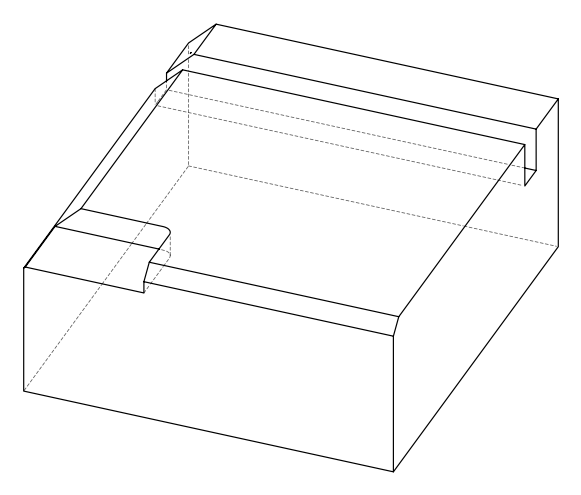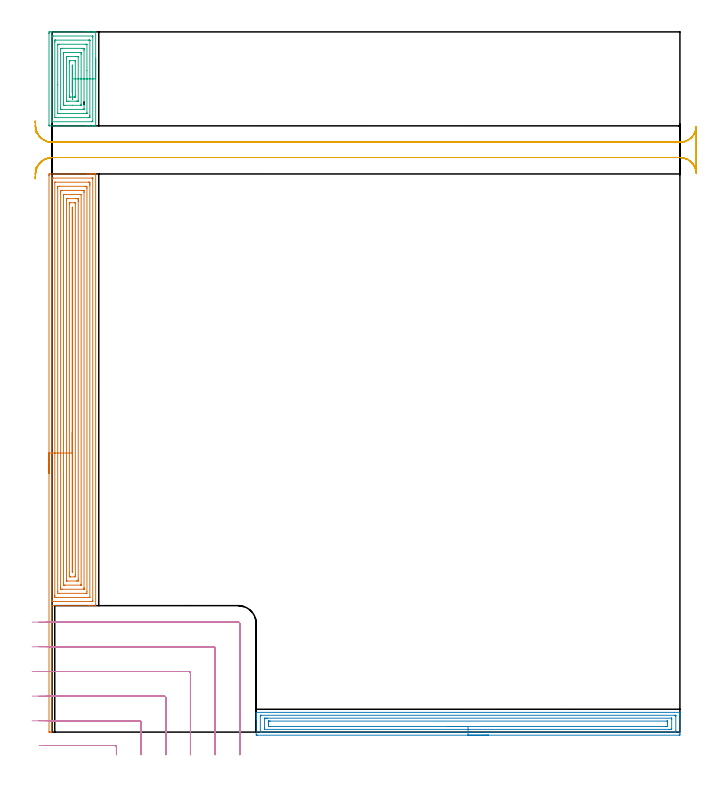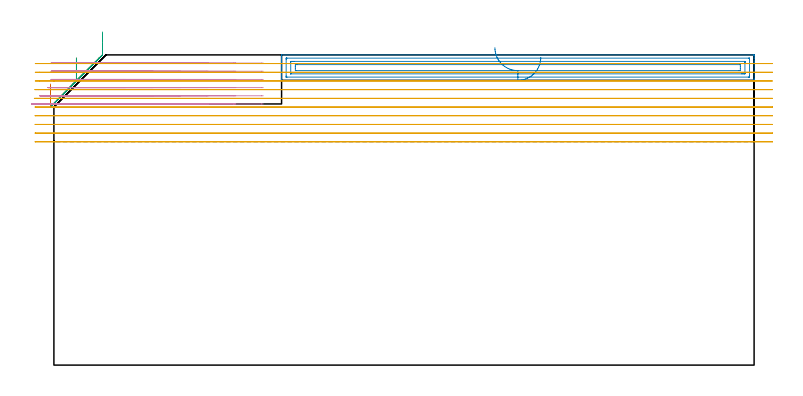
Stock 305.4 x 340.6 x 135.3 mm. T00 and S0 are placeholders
(PLAN: 5 operations, 1 tool changes, 47.9 min)
(1 AREA_MILL | FG_CHAMFER_SURFACE | UGT0205_001 | 15.81 min | 67532 mm3)
(2 AREA_MILL_1 | FG_CHAMFER_SURFACE_1 | UGT0205_001 | 6.86 min | 13083 mm3)
(3 AREA_MILL_2 | FG_CHAMFER_SURFACE_2 | UGT0205_001 | 3.48 min | 13871 mm3)
(4 MILL_CORNER_NOTCH_RECTANGULAR | CORNER_NOTCH_RECTANGULAR | NXT0201_012 | Follow Part, ap 4, ae 75% | 7.96 min | 118675 mm3)
(5 MILL_RECTANGULAR_SLOT | SLOT_RECTANGULAR | NXT0201_012 | Follow Part, ap 4, ae 75% | 13.82 min | 266671 mm3)
(TOOL UGT0205_001 | Chamfer Mill 20 x 3 x 45 deg. | D20 FL50 Z2)
(TOOL NXT0201_012 | ENDMILL 16mm [2P460-1600-NA 1630] | D16 FL38 Z6)
(OP 1 AREA_MILL)
G17 G21 G94 G90
T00 M6
G54
G17 G0 G90 X-1.5 Y125.75 S1061 M3
G43 Z145.3 H0
Z122.6
G94 G1 Y125.788 Z121.728 F250.
Y125.902 Z120.863
Y126.091 Z120.012
Y126.353 Z119.18
Y126.687 Z118.374
Y127.09 Z117.6
Y127.558 Z116.864
Y128.09 Z116.172
Y128.679 Z115.529
Y129.322 Z114.94
Y130.014 Z114.408
Y130.75 Z113.94
Y131.524 Z113.537
Y132.33 Z113.203
Y133.162 Z112.941
Y134.014 Z112.752
Y134.878 Z112.638
Y135.75 Z112.6
Y270.631
X-1.498 Y270.9 Z112.602
X-1.492 Y271.493 Z112.606
X-1.473 Y271.496 Z112.624
X-0.876 Y271.5 Z113.221
X17.293 Z131.388
X17.894 Z131.988
X18.479 Z132.576
X18.788 Z132.884
X19.373 Z133.469
X19.682 Z133.777
X20.3 Z134.399
X20.769 Z134.868
X21.141 Y271.493 Z135.233
X21.198 Y271.49 Z135.288
X21.2 Y271.346 Z135.3
Y61.708
Y61.529 Z135.293
X21.197 Y61.51 Z135.289
X21.181 Y61.5 Z135.273
X19.266 Z133.363
X17.894 Z131.99
X-0.2 Z113.9
X-0.199 Y61.261 Z113.899
X-0.2 Y60.64 Z113.9
X-0.199 Y60.614 Z113.895
X-0.2 Y60.613
Y60.535 Z113.9
Y0.154
X-0.202 Y0.01 Z113.889
X-0.276 Y0.007 Z113.816
X-0.667 Y0. Z113.432
X-1.152 Z112.947
X-1.492 Y0.01 Z112.605
X-1.5 Y0.087 Z112.6
Y135.75
X-0.086 Z114.014
X-0.085 Y269.116 Z114.015
X-0.084 Y269.218 Z114.016
X-0.081 Y269.323 Z114.019
X-0.071 Y269.49 Z114.029
X0.018 Y269.493 Z114.118
X0.528 Y269.499 Z114.628
X19.297 Y269.5 Z133.397
X19.682 Y269.498 Z133.782
X19.737 Y269.495 Z133.837
X19.768 Y269.49 Z133.868
X19.779 Y269.481 Z133.879
X19.781 Y269.426 Z133.881
X19.785 Y269.219 Z133.885
X19.786 Y269.116 Z133.886
X19.785 Y63.834 Z133.885
X19.784 Y63.73 Z133.884
X19.779 Y63.525 Z133.879
X19.773 Y63.509 Z133.873
X19.763 Y63.505 Z133.863
X19.737 Y63.502 Z133.837
X19.682 Y63.5 Z133.782
X19.227 Z133.327
X0.456 Z114.556
X0.018 Y63.503 Z114.118
X-0.044 Y63.506 Z114.056
X-0.076 Y63.509 Z114.024
X-0.08 Y63.627 Z114.02
X-0.085 Y63.834 Z114.015
X-0.086 Y63.938 Z114.014
Y135.75
X1.328 Z115.428
X1.329 Y267.332 Z115.429
X1.33 Y267.45 Z115.43
X1.332 Y267.479 Z115.432
X1.334 Y267.486 Z115.434
X1.356 Y267.49 Z115.456
X1.468 Y267.496 Z115.568
X1.637 Y267.5 Z115.737
X17.726 Z131.826
X17.894 Y267.497 Z131.994
X18.063 Y267.493 Z132.163
X18.365 Y267.481 Z132.465
X18.367 Y267.332 Z132.467
X18.37 Y266.856 Z132.47
X18.371 Y266.439 Z132.471
X18.372 Y265.963 Z132.472
X18.371 Y65.603 Z132.471
X18.369 Y65.543 Z132.469
X18.366 Y65.516 Z132.466
X18.364 Y65.51 Z132.464
X18.338 Y65.508 Z132.438
X18.116 Y65.501 Z132.216
X1.806 Z115.906
X1.584 Y65.504 Z115.684
X1.436 Y65.509 Z115.536
X1.335 Y65.515 Z115.435
X1.333 Y65.564 Z115.433
X1.331 Y65.722 Z115.431
X1.329 Y66.198 Z115.429
X1.328 Y66.614 Z115.428
Y135.75
X2.743 Z116.843
Y264.655
X2.754 Y265.493 Z116.854
X3.593 Y265.5 Z117.693
X3.641 Z117.741
X16.154 Z130.254
X16.946 Y265.49 Z131.046
X16.957 Y264.699 Z131.057
Y264.655
Y68.398
X16.952 Y67.554 Z131.052
X16.95 Y67.506 Z131.05
X16.113 Y67.5 Z130.213
X3.593 Z117.693
X2.75 Y67.506 Z116.85
X2.743 Y68.355 Z116.843
Y68.398
Y135.75
X4.157 Z118.257
Y262.308
X4.161 Y262.871 Z118.261
X4.164 Y263.194 Z118.264
X4.179 Y263.49 Z118.279
X4.487 Y263.496 Z118.587
X4.752 Y263.499 Z118.852
X14.583 Y263.5 Z128.683
X15.213 Y263.499 Z129.313
X15.48 Y263.496 Z129.58
X15.524 Y263.49 Z129.624
X15.536 Y263.478 Z129.636
X15.538 Y263.438 Z129.638
X15.542 Y262.871 Z129.642
X15.543 Y262.542 Z129.643
Y70.182
X15.542 Y69.854 Z129.642
X15.538 Y69.524 Z129.638
X15.536 Y69.51 Z129.636
X15.532 Y69.506 Z129.632
X15.512 Y69.503 Z129.612
X15.469 Y69.501 Z129.569
X15.384 Y69.5 Z129.484
X5.171 Z119.271
X4.487 Y69.502 Z118.587
X4.273 Y69.503 Z118.373
X4.181 Y69.51 Z118.281
X4.164 Y69.538 Z118.264
X4.161 Y69.615 Z118.261
X4.158 Y70.182 Z118.258
X4.157 Y70.512 Z118.257
Y135.75
X5.571 Z119.671
Y260.897
X5.572 Y261.087 Z119.672
X5.576 Y261.438 Z119.676
X5.578 Y261.479 Z119.678
X5.582 Y261.49 Z119.682
X5.613 Y261.493 Z119.713
X5.723 Y261.497 Z119.823
X5.861 Y261.5 Z119.961
X13.905 Z128.005
X14.074 Y261.497 Z128.174
X14.108 Y261.494 Z128.208
X14.12 Y261.49 Z128.22
X14.122 Y261.481 Z128.222
X14.125 Y261.442 Z128.225
X14.128 Y261.277 Z128.228
X14.129 Y71.966 Z128.229
X14.126 Y71.615 Z128.226
X14.124 Y71.529 Z128.224
X14.123 Y71.514 Z128.223
X14.104 Y71.51 Z128.204
X14.048 Y71.505 Z128.148
X13.892 Y71.501 Z127.992
X6.275 Y71.5 Z120.375
X5.847 Y71.502 Z119.947
X5.629 Y71.507 Z119.729
X5.583 Y71.51 Z119.683
X5.578 Y71.589 Z119.678
X5.573 Y71.774 Z119.673
X5.572 Y71.966 Z119.672
X5.571 Y135.75 Z119.671
X6.985 Z121.085
X6.986 Y258.593 Z121.086
X6.991 Y259.303 Z121.091
X6.992 Y259.479 Z121.092
X7.169 Y259.49 Z121.269
X7.866 Y259.499 Z121.966
X11.638 Y259.5 Z125.738
X12.337 Y259.497 Z126.437
X12.531 Y259.49 Z126.631
X12.708 Y259.476 Z126.808
X12.711 Y259.303 Z126.811
X12.713 Y259.121 Z126.813
X12.715 Y258.411 Z126.815
Y258.228
Y74.46
X12.712 Y73.751 Z126.812
X12.71 Y73.572 Z126.81
X12.708 Y73.516 Z126.808
X12.656 Y73.51 Z126.756
X12.531 Y73.507 Z126.631
X11.888 Y73.5 Z125.988
X7.419 Z121.519
X7.169 Y73.502 Z121.269
X7.085 Y73.505 Z121.185
X7.019 Y73.51 Z121.119
X6.992 Y73.523 Z121.092
X6.99 Y73.568 Z121.09
X6.987 Y73.751 Z121.087
X6.986 Y73.933 Z121.086
X6.985 Y135.75 Z121.085
X8.399 Z122.499
X8.4 Y256.627 Z122.5
X8.403 Y257.178 Z122.503
X8.407 Y257.367 Z122.507
X8.416 Y257.49 Z122.516
X8.975 Y257.5 Z123.075
X10.763 Z124.863
X11.18 Y257.493 Z125.28
X11.283 Y257.49 Z125.383
X11.294 Y257.483 Z125.394
X11.297 Y257.467 Z125.397
X11.299 Y257.433 Z125.399
X11.3 Y257.359 Z125.4
Y256.963
Y76.763
Y76.427
X11.297 Y75.875 Z125.397
X11.293 Y75.535 Z125.393
X10.777 Y75.501 Z124.877
X8.99 Z123.09
X8.956 Y75.502 Z123.056
X8.407 Y75.535 Z122.507
X8.402 Y76.088 Z122.502
X8.399 Y77.319 Z122.499
Y135.75
X9.814 Z123.914
Y254.878
X9.85 Y255.378 Z123.95
X9.885 Y254.842 Z123.985
X9.886 Y78.175 Z123.986
X9.85 Y77.632 Z123.95
X9.814 Y78.211 Z123.914
Y135.75
Y136.622 Z123.952
Y137.486 Z124.066
Y138.338 Z124.254
Y139.17 Z124.517
Y139.976 Z124.851
Y140.75 Z125.253
Y141.486 Z125.722
Y142.178 Z126.253
Y142.821 Z126.843
Y143.41 Z127.486
Y143.942 Z128.178
Y144.41 Z128.914
Y144.813 Z129.688
Y145.147 Z130.493
Y145.409 Z131.325
Y145.598 Z132.177
Y145.712 Z133.042
Y145.75 Z133.914
G0 Z145.3
M5
M2
(OP 2 AREA_MILL_1)
G17 G21 G94 G90
T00 M6
G54
G17 G0 G90 X212.35 Y-1.5 S1061 M3
G43 Z145.3 H0
Z134.2
G94 G1 X212.312 Z133.328 F250.
X212.198 Z132.464
X212.009 Z131.612
X211.747 Z130.78
X211.413 Z129.974
X211.01 Z129.2
X210.542 Z128.464
X210.011 Z127.772
X209.421 Z127.129
X208.778 Z126.54
X208.086 Z126.008
X207.35 Z125.54
X206.576 Z125.137
X205.77 Z124.803
X204.938 Z124.541
X204.087 Z124.352
X203.222 Z124.238
X202.35 Z124.2
X99.885
X99.62 Y-1.497 Z124.202
X99.31 Y-1.491 Z124.205
X99.3 Y-1.176 Z124.521
Y6.286 Z131.979
Y6.9 Z132.597
Y7.18 Z132.876
Y7.794 Z133.49
Y8.074 Z133.769
Y8.635 Z134.334
Y9.205 Z134.904
X99.306 Y9.545 Z135.237
X99.31 Y9.597 Z135.288
X99.44 Y9.6 Z135.3
X305.26
X305.39 Y9.597 Z135.288
X305.398 Y9.556 Z135.248
X305.399 Y9.543 Z135.234
X305.4 Y9.205 Z134.904
Y8.634 Z134.333
Y8.074 Z133.769
Y6.9 Z132.597
Y6.286 Z131.979
Y-0.869 Z124.828
X305.398 Y-1.178 Z124.519
X305.39 Y-1.491 Z124.205
X305.078 Y-1.499 Z124.199
X202.35 Y-1.5 Z124.2
Y-0.086 Z125.614
X101.667 Y-0.085 Z125.615
X101.556 Y-0.084 Z125.616
X101.336 Y-0.079 Z125.621
X101.309 Y-0.072 Z125.628
X101.305 Y-0.059 Z125.641
X101.302 Y-0.027 Z125.673
X101.301 Y0.026 Z125.726
X101.3 Y0.394 Z126.094
X101.301 Y7.548 Z133.248
X101.307 Y8.074 Z133.774
X101.31 Y8.165 Z133.865
X101.319 Y8.179 Z133.879
X101.372 Y8.182 Z133.882
X101.445 Y8.185 Z133.885
X101.556 Y8.186 Z133.886
X101.667
X303.033 Y8.185 Z133.885
X303.144 Y8.184 Z133.884
X303.364 Y8.179 Z133.879
X303.391 Y8.172 Z133.872
X303.395 Y8.159 Z133.859
X303.398 Y8.127 Z133.827
X303.399 Y8.074 Z133.774
X303.4 Y7.706 Z133.406
Y0.552 Z126.252
X303.393 Y0.026 Z125.726
X303.39 Y-0.065 Z125.635
X303.381 Y-0.079 Z125.621
X303.328 Y-0.082 Z125.618
X303.255 Y-0.085 Z125.615
X303.144 Y-0.086 Z125.614
X303.033
X202.35
Y1.328 Z127.028
X103.38 Y1.329 Z127.029
X103.338 Y1.33 Z127.03
X103.316 Y1.332 Z127.032
X103.311 Y1.334 Z127.034
X103.308 Y1.366 Z127.066
X103.302 Y1.665 Z127.365
X103.3 Y1.814 Z127.514
Y1.964 Z127.664
Y6.435 Z132.135
X103.302 Y6.585 Z132.285
X103.306 Y6.685 Z132.385
X103.31 Y6.759 Z132.459
X103.33 Y6.765 Z132.465
X103.449 Y6.767 Z132.467
X103.857 Y6.77 Z132.47
X104.34 Y6.771 Z132.471
X104.747
X301.32
X301.362 Y6.77 Z132.47
X301.384 Y6.768 Z132.468
X301.389 Y6.766 Z132.466
X301.392 Y6.734 Z132.434
X301.398 Y6.435 Z132.135
X301.4 Y6.286 Z131.986
Y6.136 Z131.836
Y1.665 Z127.365
X301.398 Y1.515 Z127.215
X301.394 Y1.415 Z127.115
X301.39 Y1.34 Z127.04
X301.37 Y1.335 Z127.035
X301.251 Y1.333 Z127.033
X300.843 Y1.33 Z127.03
X300.36 Y1.329 Z127.029
X299.953 Y1.328 Z127.028
X202.35
Y2.743 Z128.443
X105.678
X105.473 Y2.744 Z128.444
X105.371 Y2.746 Z128.446
X105.322 Y2.749 Z128.449
X105.31 Y2.754 Z128.454
X105.3 Y3.603 Z129.303
Y4.428 Z130.128
Y4.497 Z130.197
X105.305 Y5.318 Z131.018
X105.309 Y5.345 Z131.045
X105.322 Y5.35 Z131.05
X105.373 Y5.353 Z131.053
X105.479 Y5.356 Z131.056
X105.694 Y5.357 Z131.057
X106.122
X299.022
X299.227 Y5.356 Z131.056
X299.329 Y5.353 Z131.053
X299.378 Y5.35 Z131.05
X299.39 Y5.346 Z131.046
X299.4 Y4.497 Z130.197
Y3.672 Z129.372
Y3.603 Z129.303
X299.395 Y2.782 Z128.482
X299.391 Y2.755 Z128.455
X299.378 Y2.749 Z128.449
X299.327 Y2.747 Z128.447
X299.221 Y2.744 Z128.444
X299.006 Y2.743 Z128.443
X298.578
X202.35
X201.479 Z128.481
X200.614 Z128.595
X199.762 Z128.783
X198.93 Z129.046
X198.124 Z129.38
X197.35 Z129.782
X196.614 Z130.251
X195.922 Z130.782
X195.279 Z131.372
X194.69 Z132.015
X194.159 Z132.707
X193.69 Z133.443
X193.287 Z134.216
X192.953 Z135.022
X192.691 Z135.854
X192.502 Z136.706
X192.388 Z137.571
X192.35 Z138.443
G0 Z145.3
M5
M2
(OP 3 AREA_MILL_2)
G17 G21 G94 G90
T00 M6
G54
G17 G0 G90 X21.2 Y327.75 S1061 M3
G43 Z145.3 H0
G94 G1 Y327.712 Z144.428 F250.
Y327.598 Z143.563
Y327.409 Z142.712
Y327.147 Z141.88
Y326.813 Z141.074
Y326.41 Z140.3
Y325.941 Z139.564
Y325.41 Z138.872
Y324.821 Z138.229
Y324.178 Z137.64
Y323.486 Z137.108
Y322.75 Z136.64
Y321.976 Z136.237
Y321.17 Z135.903
Y320.338 Z135.641
Y319.486 Z135.452
Y318.622 Z135.338
Y317.75 Z135.3
Y295.036
X21.197 Y294.91 Z135.288
X21.148 Y294.906 Z135.24
X20.818 Y294.9 Z134.917
X20.228 Z134.327
X19.682 Z133.777
X17.621 Z131.718
X17. Z131.095
X2.38 Z116.476
X-1.108 Z112.989
X-1.187 Y294.901 Z112.91
X-1.491 Y294.91 Z112.605
X-1.499 Y295.212 Z112.599
Y295.244
X-1.5 Y339.75 Z112.6
X-1.498 Y340.018 Z112.602
X-1.491 Y340.593 Z112.605
X-1.456 Y340.597 Z112.641
X-0.876 Y340.599 Z113.221
X-0.292 Y340.6 Z113.805
X16.417 Z130.512
X17. Z131.095
X17.621 Z131.719
X17.894 Z131.991
X19.682 Z133.777
X20.228 Z134.327
X20.819 Z134.918
X21.148 Y340.593 Z135.24
X21.197 Y340.59 Z135.288
X21.2 Y340.464 Z135.3
Y317.75
X19.786 Z133.886
X19.785 Y297.263 Z133.885
X19.784 Y297.161 Z133.884
X19.779 Y297.057 Z133.879
X19.767 Y296.91 Z133.867
X19.682 Y296.907 Z133.782
X19.151 Y296.901 Z133.251
X0.018 Z114.118
X-0.034 Y296.902 Z114.066
X-0.065 Y296.906 Z114.035
X-0.077 Y296.909 Z114.023
X-0.08 Y296.953 Z114.02
X-0.085 Y297.159 Z114.015
X-0.086 Y297.263 Z114.014
Y297.366
X-0.085 Y338.237 Z114.015
X-0.084 Y338.339 Z114.016
X-0.079 Y338.443 Z114.021
X-0.067 Y338.59 Z114.033
X0.018 Y338.593 Z114.118
X0.548 Y338.599 Z114.648
X19.682 Z133.782
X19.734 Y338.598 Z133.834
X19.765 Y338.594 Z133.865
X19.777 Y338.591 Z133.877
X19.78 Y338.547 Z133.88
X19.785 Y338.341 Z133.885
X19.786 Y338.237 Z133.886
Y338.133
Y317.75
X18.372 Z132.472
X18.371 Y299.935 Z132.471
X18.37 Y299.461 Z132.47
X18.367 Y299.044 Z132.467
X18.365 Y298.929 Z132.465
X18.354 Y298.91 Z132.454
X18.281 Y298.906 Z132.381
X18.184 Y298.902 Z132.284
X18.039 Y298.9 Z132.139
X17.894 Z131.994
X1.806 Z115.906
X1.661 Y298.901 Z115.761
X1.371 Y298.907 Z115.471
X1.336 Y298.91 Z115.436
X1.334 Y298.915 Z115.434
X1.331 Y298.935 Z115.431
X1.329 Y298.976 Z115.429
Y299.044
Y335.565
X1.33 Y336.039 Z115.43
X1.333 Y336.456 Z115.433
X1.335 Y336.571 Z115.435
X1.346 Y336.59 Z115.446
X1.419 Y336.595 Z115.519
X1.516 Y336.598 Z115.616
X1.661 Y336.6 Z115.761
X1.806 Z115.906
X17.894 Z131.994
X18.039 Y336.599 Z132.139
X18.329 Y336.593 Z132.429
X18.364 Y336.59 Z132.464
X18.366 Y336.585 Z132.466
X18.369 Y336.565 Z132.469
X18.371 Y336.523 Z132.471
Y336.456
X18.372 Y317.75 Z132.472
X16.957 Z131.057
Y301.293
X16.956 Y301.081 Z131.056
X16.954 Y300.975 Z131.054
X16.951 Y300.924 Z131.051
X16.947 Y300.91 Z131.047
X16.921 Y300.905 Z131.021
X16.107 Y300.9 Z130.207
X16.032 Z130.132
X3.519 Z117.619
X2.769 Y300.909 Z116.869
X2.751 Y300.91 Z116.851
X2.749 Y300.924 Z116.849
X2.746 Y300.972 Z116.846
X2.744 Y301.072 Z116.844
X2.743 Y314.839 Z116.843
Y334.207
X2.744 Y334.419 Z116.844
X2.746 Y334.525 Z116.846
X2.749 Y334.576 Z116.849
X2.753 Y334.59 Z116.853
X2.779 Y334.595 Z116.879
X3.593 Y334.6 Z117.693
X3.668 Z117.768
X16.181 Z130.281
X16.931 Y334.591 Z131.031
X16.949 Y334.59 Z131.049
X16.951 Y334.576 Z131.051
X16.954 Y334.528 Z131.054
X16.956 Y334.428 Z131.056
X16.957 Y321.769 Z131.057
Y317.75
X15.543 Z129.643
Y303.169
X15.541 Y303.059 Z129.641
X15.539 Y302.972 Z129.639
X15.537 Y302.921 Z129.637
X15.512 Y302.91 Z129.612
X15.213 Y302.905 Z129.313
X14.918 Y302.901 Z129.018
X5.087 Y302.9 Z119.187
X4.487 Y302.903 Z118.587
X4.187 Y302.907 Z118.287
X4.163 Y302.917 Z118.263
X4.161 Y302.932 Z118.261
X4.158 Y303.498 Z118.258
X4.157 Y303.827 Z118.257
Y332.331
X4.158 Y332.441 Z118.258
X4.161 Y332.528 Z118.261
X4.163 Y332.58 Z118.263
X4.188 Y332.59 Z118.288
X4.487 Y332.595 Z118.587
X4.782 Y332.599 Z118.882
X14.613 Y332.6 Z128.713
X15.213 Y332.597 Z129.313
X15.513 Y332.593 Z129.613
X15.537 Y332.583 Z129.637
X15.539 Y332.568 Z129.639
X15.542 Y332.002 Z129.642
X15.543 Y331.673 Z129.643
Y317.75
X14.129 Z128.229
Y305.469
X14.128 Y305.28 Z128.228
X14.124 Y304.93 Z128.224
X14.123 Y304.916 Z128.223
X14.101 Y304.91 Z128.201
X14.035 Y304.905 Z128.135
X13.933 Y304.901 Z128.033
X9.85 Y304.9 Z123.95
X6.275 Z120.375
X5.761 Y304.901 Z119.861
X5.622 Y304.904 Z119.722
X5.597 Y304.908 Z119.697
X5.578 Y304.913 Z119.678
X5.577 Y304.942 Z119.677
X5.573 Y305.089 Z119.673
X5.572 Y305.28 Z119.672
X5.571 Y305.981 Z119.671
Y330.031
X5.572 Y330.22 Z119.672
X5.576 Y330.57 Z119.676
X5.577 Y330.584 Z119.677
X5.599 Y330.59 Z119.699
X5.665 Y330.595 Z119.765
X5.767 Y330.599 Z119.867
X9.85 Y330.6 Z123.95
X13.425 Z127.525
X13.939 Y330.599 Z128.039
X14.078 Y330.596 Z128.178
X14.103 Y330.592 Z128.203
X14.122 Y330.587 Z128.222
X14.123 Y330.558 Z128.223
X14.127 Y330.411 Z128.227
X14.128 Y330.22 Z128.228
X14.129 Y329.519 Z128.229
Y317.75
X12.715 Z126.815
X12.714 Y307.061 Z126.814
X12.713 Y306.97 Z126.813
X12.71 Y306.925 Z126.81
X12.708 Y306.911 Z126.808
X12.688 Y306.905 Z126.788
X12.531 Y306.903 Z126.631
X11.799 Y306.9 Z125.899
X8.224 Z122.324
X7.33 Z121.43
X7.169 Y306.903 Z121.269
X7.008 Y306.908 Z121.108
X6.991 Y306.91 Z121.091
X6.99 Y306.921 Z121.09
X6.987 Y306.952 Z121.087
X6.986 Y307. Z121.086
X6.985 Y307.061 Z121.085
X6.986 Y328.439 Z121.086
X6.987 Y328.53 Z121.087
X6.99 Y328.575 Z121.09
X6.992 Y328.589 Z121.092
X7.012 Y328.595 Z121.112
X7.169 Y328.597 Z121.269
X7.901 Y328.6 Z122.001
X11.476 Z125.576
X12.37 Z126.47
X12.531 Y328.597 Z126.631
X12.692 Y328.592 Z126.792
X12.709 Y328.59 Z126.809
X12.71 Y328.579 Z126.81
X12.713 Y328.548 Z126.813
X12.714 Y328.5 Z126.814
X12.715 Y328.439 Z126.815
Y317.75
X11.3 Z125.4
Y309.733
X11.299 Y309.18 Z125.399
X11.296 Y308.994 Z125.396
X11.294 Y308.929 Z125.394
X11.288 Y308.909 Z125.388
X11.266 Y308.907 Z125.366
X11.162 Y308.904 Z125.262
X10.744 Y308.9 Z124.844
X10.686 Z124.786
X8.898 Z122.998
X8.536 Y308.904 Z122.636
X8.445 Y308.907 Z122.545
X8.406 Y308.91 Z122.506
X8.404 Y308.939 Z122.504
X8.402 Y309.019 Z122.502
X8.4 Y309.397 Z122.5
Y325.767
X8.401 Y326.32 Z122.501
X8.404 Y326.506 Z122.504
X8.406 Y326.571 Z122.506
X8.412 Y326.591 Z122.512
X8.434 Y326.593 Z122.534
X8.538 Y326.596 Z122.638
X8.956 Y326.6 Z123.056
X9.014 Z123.114
X10.802 Z124.902
X11.164 Y326.596 Z125.264
X11.255 Y326.593 Z125.355
X11.294 Y326.59 Z125.394
X11.296 Y326.561 Z125.396
X11.298 Y326.481 Z125.398
X11.3 Y326.103 Z125.4
Y317.75
X9.886 Z123.986
Y311.479
X9.85 Y311.013 Z123.95
X9.815 Y311.515 Z123.915
X9.814 Y324.021 Z123.914
X9.85 Y324.487 Z123.95
X9.885 Y323.985 Z123.985
X9.886 Y317.75 Z123.986
Y316.878 Z124.024
Y316.013 Z124.138
Y315.162 Z124.327
Y314.33 Z124.589
Y313.524 Z124.923
Y312.75 Z125.326
Y312.014 Z125.795
Y311.322 Z126.326
Y310.679 Z126.915
Y310.09 Z127.558
Y309.558 Z128.251
Y309.09 Z128.986
Y308.687 Z129.76
Y308.353 Z130.566
Y308.091 Z131.398
Y307.902 Z132.25
Y307.788 Z133.115
Y307.75 Z133.986
G0 Z145.3
M5
M2
(OP 4 MILL_CORNER_NOTCH_RECTANGULAR)
G17 G21 G94 G90
T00 M6
G54
G17 G0 G90 X31.303 Y-11. S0 M3
G43 Z145.3 H1
Z131.733
G94 G1 X31.3 Y-8. F250.
Y-7.948 F500.
Y-7.295
G3 X30.505 Y-6.5 R0.8
G1 X5.136
X2.136 F250.
G0 Z145.3
X43.303 Y-11.
Z131.733
G1 X43.3 Y-8.
Y-7.948 F500.
Y4.705
G3 X42.505 Y5.5 R0.8
G1 X2.048
X1.8 Y5.501
X-1.2 Y5.516 F250.
G0 Z145.3
X55.304 Y-11.
Z131.733
G1 X55.3 Y-8.
Y-7.948 F500.
Y16.704
G3 X54.504 Y17.5 R0.8
G1 X2.048
G2 X1.8 Y17.501 R36.
G1 X-1.2 Y17.522 F250.
G0 Z145.3
X67.307 Y-11.
Z131.733
G1 X67.3 Y-8.
Y-7.948 F500.
Y28.704
G3 X66.504 Y29.5 R0.8
G1 X2.048
G2 X1.8 Y29.501 R24.
G1 X-1.2 Y29.532 F250.
G0 Z145.3
X79.313 Y-11.
Z131.733
G1 X79.3 Y-8.
Y-7.948 F500.
Y40.704
G3 X78.504 Y41.5 R0.8
G1 X2.048
G2 X1.8 Y41.503 R12.
G1 X-1.199 Y41.565 F250.
G0 Z145.3
X91.3 Y-10.948
Z131.733
G1 Y-7.948
Y52.704 F500.
G3 X90.504 Y53.5 R0.8
G1 X2.048
X-0.952 F250.
G0 Z145.3
X31.3 Y-11.
Z128.167
G1 Y-8.
Y-7.295 F500.
G3 X30.505 Y-6.5 R0.8
G1 X5.136
X2.136 F250.
G0 Z145.3
X43.3 Y-11.
Z128.167
G1 Y-8.
Y4.705 F500.
G3 X42.505 Y5.5 R0.8
G1 X1.871
X1.8
X-1.2 Y5.504 F250.
G0 Z145.3
X55.3 Y-11.
Z128.167
G1 Y-8.
Y16.704 F500.
G3 X54.504 Y17.5 R0.8
G1 X1.871
X1.8
X-1.2 Y17.506 F250.
G0 Z145.3
X67.3 Y-11.
Z128.167
G1 Y-8.
Y28.704 F500.
G3 X66.504 Y29.5 R0.8
G1 X1.871
X1.8
X-1.2 Y29.509 F250.
G0 Z145.3
X79.3 Y-11.
Z128.167
G1 Y-8.
Y40.704 F500.
G3 X78.504 Y41.5 R0.8
G1 X1.871
X1.8
X-1.2 Y41.518 F250.
G0 Z145.3
X91.3 Y-11.
Z128.167
G1 Y-8.
Y52.704 F500.
G3 X90.504 Y53.5 R0.8
G1 X1.871
X-1.129 F250.
G0 Z145.3
X31.3 Y-11.
Z124.6
G1 Y-8.
Y-7.295 F500.
G3 X30.505 Y-6.5 R0.8
G1 X5.136
X2.136 F250.
G0 Z145.3
X43.3 Y-11.
Z124.6
G1 Y-8.
Y4.705 F500.
G3 X42.505 Y5.5 R0.8
G1 X1.8
X-1.2 F250.
G0 Z145.3
X55.3 Y-11.
Z124.6
G1 Y-8.
Y16.705 F500.
G3 X54.505 Y17.5 R0.8
G1 X1.8
X-1.2 F250.
G0 Z145.3
X67.3 Y-11.
Z124.6
G1 Y-8.
Y28.704 F500.
G3 X66.504 Y29.5 R0.8
G1 X1.8
X-1.2 F250.
G0 Z145.3
X79.3 Y-11.
Z124.6
G1 Y-8.
Y40.704 F500.
G3 X78.504 Y41.5 R0.8
G1 X1.8
X-1.2 F250.
G0 Z145.3
X91.3 Y-11.
Z124.6
G1 Y-8.
Y52.704 F500.
G3 X90.504 Y53.5 R0.8
G1 X1.8
X-1.2 F250.
G0 Z145.3
X31.3 Y-11.
Z121.033
G1 Y-8.
Y-7.295 F500.
G3 X30.505 Y-6.5 R0.8
G1 X3.77
X0.77 F250.
G0 Z145.3
X43.3 Y-11.
Z121.033
G1 Y-8.
Y4.705 F500.
G3 X42.505 Y5.5 R0.8
G1 X0.434
X-2.566 F250.
G0 Z145.3
X55.3 Y-11.
Z121.033
G1 Y-8.
Y16.704 F500.
G3 X54.505 Y17.5 R0.8
G1 X0.434
X-2.566 F250.
G0 Z145.3
X67.3 Y-11.
Z121.033
G1 Y-8.
Y28.704 F500.
G3 X66.504 Y29.5 R0.8
G1 X0.434
X-2.566 F250.
G0 Z145.3
X79.3 Y-11.
Z121.033
G1 Y-8.
Y40.704 F500.
G3 X78.504 Y41.5 R0.8
G1 X0.434
X-2.567 F250.
G0 Z145.3
X91.3 Y-11.
Z121.033
G1 Y-8.
Y52.704 F500.
G3 X90.504 Y53.5 R0.8
G1 X0.433
X-2.567 F250.
G0 Z145.3
X31.3 Y-11.
Z117.467
G1 Y-8.
Y-7.295 F500.
G3 X30.505 Y-6.5 R0.8
G1 X0.203
X-2.797 F250.
G0 Z145.3
X43.3 Y-11.
Z117.467
G1 Y-8.
Y4.705 F500.
G3 X42.505 Y5.5 R0.8
G1 X-3.133
X-6.133 F250.
G0 Z145.3
X55.3 Y-11.
Z117.467
G1 Y-8.
Y16.705 F500.
G3 X54.505 Y17.5 R0.8
G1 X-3.133
X-6.133 F250.
G0 Z145.3
X67.3 Y-11.
Z117.467
G1 Y-8.
Y28.704 F500.
G3 X66.504 Y29.5 R0.8
G1 X-3.133
X-6.133 F250.
G0 Z145.3
X79.3 Y-11.
Z117.467
G1 Y-8.
Y40.704 F500.
G3 X78.504 Y41.5 R0.8
G1 X-3.133
X-6.133 F250.
G0 Z145.3
X91.3 Y-11.
Z117.467
G1 Y-8.
Y52.704 F500.
G3 X90.504 Y53.5 R0.8
G1 X-3.133
X-6.133 F250.
G0 Z145.3
X31.3 Y-11.
Z113.9
G1 Y-8.
Y-7.295 F500.
G3 X30.505 Y-6.5 R0.8
G1 X-3.362
X-6.362 F250.
G0 Z145.3
X43.3 Y-11.
Z113.9
G1 Y-8.
Y4.705 F500.
G3 X42.505 Y5.5 R0.8
G1 X-6.699
X-9.699 F250.
G0 Z145.3
X55.3 Y-11.
Z113.9
G1 Y-8.
Y16.705 F500.
G3 X54.505 Y17.5 R0.8
G1 X-6.699
X-9.699 F250.
G0 Z145.3
X67.3 Y-11.
Z113.9
G1 Y-8.
Y28.704 F500.
G3 X66.504 Y29.5 R0.8
G1 X-6.699
X-9.699 F250.
G0 Z145.3
X79.3 Y-11.
Z113.9
G1 Y-8.
Y40.704 F500.
G3 X78.504 Y41.5 R0.8
G1 X-6.699
X-9.699 F250.
G0 Z145.3
X91.3 Y-11.
Z113.9
G1 Y-8.
Y52.704 F500.
G3 X90.504 Y53.5 R0.8
G1 X-6.699
X-9.699 F250.
G0 Z145.3
M5
M2
(OP 5 MILL_RECTANGULAR_SLOT)
G17 G21 G94 G90
T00 M6
G54
G17 G0 G90 X-8.12 Y274.158 S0 M3
G43 Z145.3 H1
Z131.51
G94 G1 X-6.245 Y276.5 F250.
G2 X0. Y279.5 R8. F500.
G1 X305.4
G2 X313.39 Y271.9 R8.
G1 Y294.5
G2 X305.4 Y286.9 R8.
G1 X0.
G2 X-6.245 Y289.9 R8.
G1 X-8.12 Y292.242 F250.
G0 Y274.158 Z127.72
G1 X-6.245 Y276.5
G2 X0. Y279.5 R8. F500.
G1 X305.4
G2 X313.39 Y271.9 R8.
G1 X313.4
Y294.5
X313.39
G2 X305.4 Y286.9 R8.
G1 X0.
G2 X-6.245 Y289.9 R8.
G1 X-8.12 Y292.242 F250.
G0 Y274.158 Z123.93
G1 X-6.245 Y276.5
G2 X0. Y279.5 R8. F500.
G1 X305.4
G2 X313.39 Y271.9 R8.
G1 Y294.5
G2 X305.4 Y286.9 R8.
G1 X0.
G2 X-6.245 Y289.9 R8.
G1 X-8.12 Y292.242 F250.
G0 X-8.313 Y273.471 Z120.14
G1 X-6.64 Y275.961
G2 X0. Y279.5 R8. F500.
G1 X305.4
G2 X313.39 Y271.9 R8.
G1 X313.4
Y294.5
X313.39
G2 X305.4 Y286.9 R8.
G1 X0.
G2 X-6.642 Y290.44 R8.
G1 X-8.314 Y292.931 F250.
G0 X-8.54 Y271.234 Z116.35
G1 X-7.574 Y274.075
G2 X0. Y279.5 R8. F500.
G1 X305.4
G2 X313.39 Y271.9 R8.
G1 X313.4
Y294.5
X313.39
G2 X305.4 Y286.9 R8.
G1 X0.
G2 X-7.574 Y292.325 R8.
G1 X-8.54 Y295.165 F250.
G0 X-8.23 Y269.203 Z112.56
G1 X-7.97 Y272.192
G2 X0. Y279.5 R8. F500.
G1 X305.4
G2 X313.39 Y271.9 R8.
G1 X313.4
Y294.5
X313.39
G2 X305.4 Y286.9 R8.
G1 X0.
G2 X-7.97 Y294.208 R8.
G1 X-8.23 Y297.197 F250.
G0 Y269.203 Z108.77
G1 X-7.97 Y272.192
G2 X0. Y279.5 R8. F500.
G1 X305.4
G2 X313.39 Y271.9 R8.
G1 X313.4
Y294.5
X313.39
G2 X305.4 Y286.9 R8.
G1 X0.
G2 X-7.97 Y294.208 R8.
G1 X-8.23 Y297.197 F250.
G0 Y269.203 Z104.98
G1 X-7.97 Y272.192
G2 X0. Y279.5 R8. F500.
G1 X305.4
G2 X313.39 Y271.9 R8.
G1 X313.4
Y294.5
X313.39
G2 X305.4 Y286.9 R8.
G1 X0.
G2 X-7.97 Y294.208 R8.
G1 X-8.23 Y297.197 F250.
G0 Y269.203 Z101.19
G1 X-7.97 Y272.192
G2 X0. Y279.5 R8. F500.
G1 X305.4
G2 X313.39 Y271.9 R8.
G1 X313.4
Y294.5
X313.39
G2 X305.4 Y286.9 R8.
G1 X0.
G2 X-7.97 Y294.208 R8.
G1 X-8.23 Y297.197 F250.
G0 Y269.203 Z97.4
G1 X-7.97 Y272.192
G2 X0. Y279.5 R8. F500.
G1 X305.4
G2 X313.39 Y271.9 R8.
G1 X313.4
Y294.5
X313.39
G2 X305.4 Y286.9 R8.
G1 X0.
G2 X-7.97 Y294.208 R8.
G1 X-8.23 Y297.197 F250.
G0 Z145.3
M5
M2
